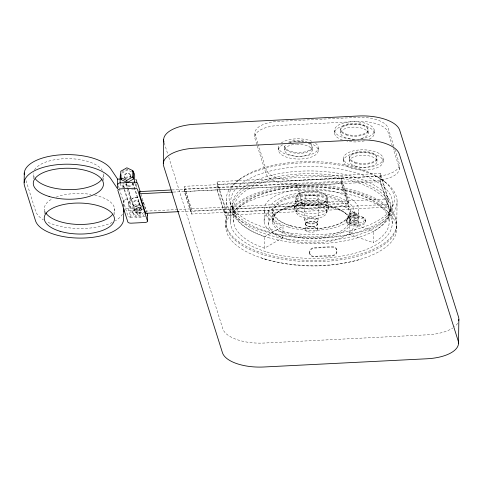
<?xml version="1.0" encoding="UTF-8"?>
<svg xmlns="http://www.w3.org/2000/svg" width="483" height="483" viewBox="0 0 483 483"><rect width="100%" height="100%" fill="white"/><g stroke="black" fill="none" stroke-linecap="round" stroke-linejoin="round"><path stroke-width="0.36" stroke-dasharray="2.42 1.81" d="M33.375 178.801L33.436 174.381M44.345 213.619L44.406 209.199M103.465 180.545L103.555 173.916A35.09 15.492 0.8 0 1 102.728 177.931M114.441 214.627L114.525 208.728M121.414 176.887L121.444 174.792M122.235 187.495L122.296 183.299M123.865 188.412L123.938 183.256M123.877 206.609L123.98 199.238L130.325 198.918L130.193 208.499L125.26 208.747M145.401 216.45L130.899 217.181L128.792 210.485L128.876 204.188A7.323 6.502 -17.5 0 1 138.989 197.613M130.899 217.181L130.984 210.884A7.323 6.502 -17.5 0 1 141.096 204.309M136.731 187.464L136.78 183.963M184.277 191.534L184.349 186.329L341.481 178.408L348.569 200.904L348.497 206.108L191.359 214.029L184.277 191.534L380.646 181.632L387.819 204.4L224.643 212.623L217.471 189.861L217.549 184.385L380.725 176.156L387.897 198.924L387.819 204.4M184.748 189.04L184.717 191.503L190.96 211.319L348.092 203.397L348.128 200.934L341.886 181.119L184.748 189.04L190.99 208.855L190.96 211.319M191.359 214.029L191.431 208.825L184.349 186.329M217.145 181.674L217.03 189.885L225.042 215.333L388.223 207.104L388.338 198.893L380.32 173.451L217.145 181.674L225.156 207.116L225.042 215.333M224.643 212.623L224.716 207.147L217.549 184.385M225.845 227.215L225.899 223.381M225.917 222.011L226.225 199.841M230.494 222.047L230.783 201.514M232.214 208.101L232.257 205.36M233.627 221.83L233.79 210.328M254.855 136.52L254.915 132.414M264.11 221.625L264.273 210.129M264.485 248.202L264.648 236.706A77.811 34.353 0.8 0 1 249.433 188.412A77.811 34.353 0.8 0 1 358.41 182.918A77.811 34.353 0.8 0 1 373.619 231.212L373.462 242.708L349.112 234.315A47.298 20.884 0.8 0 0 339.863 204.967A47.298 20.884 0.8 0 0 273.626 208.3A47.298 20.884 0.8 0 0 282.869 237.654L264.485 248.202A77.811 34.353 0.8 0 1 249.27 199.908A77.811 34.353 0.8 0 1 358.247 194.42A77.811 34.353 0.8 0 1 373.462 242.708M268.645 224.329L268.826 211.741M272.346 221.57L272.484 211.717M273.577 220.465L273.692 212.254M278.558 150.141L278.594 147.406M282.869 237.654L283.032 226.159A47.298 20.884 0.8 0 1 273.783 196.804A47.298 20.884 0.8 0 1 340.026 193.466A47.298 20.884 0.8 0 1 349.269 222.82L349.112 234.315M284.662 150.189L284.716 146.355M294.455 208.584L294.497 205.849M295.771 202.021L295.825 197.915M296.254 212.103L296.447 198.145M171.791 189.964L296.598 183.673L296.568 185.864L302.726 205.414L179.422 211.626M302.726 205.414L302.756 203.222L296.598 183.673M304.676 220.26L304.984 198.084M305.147 229.473L305.268 221.353M312.121 150.4L312.175 146.572M318.219 150.448L318.261 147.713M317.355 229.57L317.464 221.268M318.092 220.17L318.4 197.994M326.737 211.898L326.937 197.939M327.498 202.268L327.559 198.163M328.627 208.849L328.669 206.114M334.568 133.036L334.604 130.295M340.666 133.085L340.72 129.251M341.481 178.408L341.409 183.612L348.497 206.108M348.092 203.397L341.849 183.582L341.886 181.119M343.425 161.153L343.461 158.418M346.202 221.582L346.226 220.212M349.523 161.201L349.577 157.367M349.185 219.964L349.3 211.753M350.386 221.051L350.525 211.198M350.622 214.09L350.628 213.408M354.009 223.762L354.184 211.168M354.136 221.643L354.166 219.451M356.677 214.488A3.049 1.346 0.8 0 0 352.457 213.039A3.049 1.346 0.8 0 0 351.811 215.346A3.049 1.346 0.8 0 0 356.677 214.488L356.683 213.806A3.049 1.346 0.8 0 0 352.469 212.351A3.049 1.346 0.8 0 0 351.817 214.663A3.049 1.346 0.8 0 0 356.683 213.806M357.8 221.673L357.831 219.481M358.579 223.043L358.742 211.548M365.734 221.733L365.752 220.363M368.124 133.296L368.179 129.462M374.228 133.344L374.265 130.603M376.988 161.419L377.036 157.585M380.32 173.451L380.206 181.662L388.223 207.104M380.646 181.632L380.725 176.156M383.085 161.467L383.128 158.726M389.105 220.791L389.268 209.296M390.868 209.338L390.91 206.597M392.202 223.309L392.486 202.775M396.706 228.55L396.754 224.716M396.778 223.345L397.086 201.169M399.224 169.388L399.278 165.283M123.781 206.519L123.98 199.238M135.971 210.63L137.13 208.795L139.394 208.68L140.505 210.401L141.181 212.544L140.022 214.38L137.758 214.494L135.971 210.63L137.758 214.494M136.647 212.774L137.806 210.938L137.13 208.795M140.022 214.38L139.346 212.236L140.505 210.401M237.34 181.065L239.761 179.223M264.648 236.706L283.032 226.159M122.072 173.047L127.53 169.938L131.509 171.833M349.028 217.187L349.909 216.752M359.292 259.625C326.949 268.747 291.69 268.065 259.8 257.409M131.636 189.119L134.54 188.974M173.264 192.077L341.849 183.582M128.792 210.485L143.294 209.755M137.806 210.938L140.07 210.823L141.181 212.544M145.618 211.143L388.338 198.893M137.081 212.351L139.346 212.236M264.364 258.882A85.437 37.722 0.8 0 0 396.567 231.013A85.437 37.722 0.8 0 0 272.895 193.743A85.437 37.722 0.8 0 0 264.364 258.882L266.018 259.419M349.269 222.82L373.619 231.212M362.733 217.223L363.687 217.724M382.977 180.34L385.307 182.218M393.911 146.566L388.097 128.092A27.465 12.123 0.8 0 0 357.1 117.411L278.534 121.366A27.465 12.123 0.8 0 0 255.133 134.793L258.043 144.031M394.81 149.404L399.061 162.904A27.465 12.123 0.8 0 1 375.659 176.331L297.093 180.286A27.465 12.123 0.8 0 1 266.103 169.605L258.266 144.737M392.287 145.697L388.036 132.197A27.465 12.123 0.8 0 0 357.046 121.517L278.474 125.477A27.465 12.123 0.8 0 0 255.078 138.899L266.042 173.711A27.465 12.123 0.8 0 0 297.039 184.397L375.605 180.437A27.465 12.123 0.8 0 0 399.006 167.015L393.186 148.541M336.494 248.974L336.663 249.512M309.935 253.998L310.104 254.535M164.226 142.847L167.843 154.331M168.748 157.204L222.802 328.796A36.617 16.168 0.8 0 0 264.129 343.039L427.304 334.816A36.617 16.168 0.8 0 0 452.788 328.005M140.988 194.148L146.868 212.822M134.817 182.834L136.079 186.855M130.664 175.293L131.086 176.633M133.121 183.111L139.225 202.48A3.357 2.983 -17.5 0 1 135.101 206.374A3.357 2.983 -17.5 0 1 133.682 201.411A3.357 2.983 -17.5 0 1 139.225 202.48M139.352 202.878A3.357 2.983 -17.5 0 1 135.228 206.772A3.357 2.983 -17.5 0 1 133.809 201.809A3.357 2.983 -17.5 0 1 139.352 202.878L141.459 209.574A3.357 2.983 -17.5 0 1 137.335 213.468A3.357 2.983 -17.5 0 1 135.916 208.505A3.357 2.983 -17.5 0 1 141.459 209.574M130.368 175.377L130.821 176.808M132.843 183.238L133.966 186.806M134.196 187.519L141.169 209.664A3.049 2.711 -17.5 0 1 137.42 213.202A3.049 2.711 -17.5 0 1 136.128 208.686A3.049 2.711 -17.5 0 1 141.169 209.664M139.394 208.68L140.07 210.823M126.534 183.522L135.312 211.373M126.455 184.277L132.783 204.363M132.91 204.762L135.017 211.457M125.58 183.854L127.162 188.877M127.391 189.59L130.325 198.918M132.596 211.814L133.266 213.957M123.231 185.218L129.559 205.299M124.318 189.849L130.193 208.499M120.309 183.57L121.577 187.585M118.407 185.804L119.084 187.959M119.313 188.678L127.91 215.967A3.049 1.346 0.8 0 0 131.352 217.157M26.022 180.618L35.645 211.174A44.243 19.537 0.8 0 0 43.422 219.886M141.718 206.138A6.714 5.959 -17.5 0 1 132.861 208.916A6.714 5.959 -17.5 0 1 130.012 201.176A6.714 5.959 -17.5 0 1 138.627 197.728M136.254 183.788A6.714 5.959 -17.5 0 1 134.896 186.734M124.916 187.827A6.714 5.959 -17.5 0 1 123.026 183.667M125.695 178.758A6.714 5.959 -17.5 0 1 129.758 177.309M133 183.166A3.357 2.983 -17.5 0 1 129.631 186.347A3.357 2.983 -17.5 0 1 126.353 183.498M122.441 214.078A44.243 19.537 0.8 0 1 115.346 220.797M112.316 222.421A44.243 19.537 0.8 0 1 47.08 221.908M34.39 177.4A35.09 15.492 0.8 0 1 33.466 172.86M34.535 169.871A35.09 15.492 0.8 0 1 68.224 158.653A35.09 15.492 0.8 0 1 102.318 170.402M94.74 195.186A35.09 15.492 0.8 0 1 113.427 213.238M45.106 211.717A35.09 15.492 0.8 0 1 52.532 198.73M56.125 197.13A35.09 15.492 0.8 0 1 90.919 194.45M144.188 214.386A5.796 5.15 -17.5 0 1 136.309 217.453A5.796 5.15 -17.5 0 1 133.978 210.31A5.796 5.15 -17.5 0 1 142.165 208.173M143.517 212.242A5.796 5.15 -17.5 0 1 135.632 215.309A5.796 5.15 -17.5 0 1 133.302 208.167A5.796 5.15 -17.5 0 1 141.489 206.03M125.894 178.68A3.049 2.711 -17.5 0 1 124.843 174.997A3.049 2.711 -17.5 0 1 128.985 173.789A3.049 2.711 -17.5 0 1 130.036 177.472M144.972 207.666A7.323 6.502 -17.5 0 1 145.268 208.463L143.161 201.767A7.323 6.502 -17.5 0 1 143.385 203.458M142.455 200.222A7.323 6.502 -17.5 0 1 142.865 200.97M125.206 177.943A7.323 6.502 -17.5 0 1 130.585 176.367M132.873 182.761A3.357 2.983 -17.5 0 1 129.939 185.895A3.357 2.983 -17.5 0 1 126.329 183.872M122.374 171.851A7.323 6.502 -17.5 0 1 123.896 170.728M125.652 169.986A7.323 6.502 -17.5 0 1 129.408 169.793M125.061 178.487A3.357 2.983 -17.5 0 1 124.922 174.429A3.357 2.983 -17.5 0 1 129.384 173.675A3.357 2.983 -17.5 0 1 130.295 177.599M296.49 144.272A13.729 6.062 0.8 0 1 311.191 152.634A13.729 6.062 0.8 0 1 287.814 154.041A13.729 6.062 0.8 0 1 295.898 144.302M308.063 143.071A13.729 6.062 0.8 0 1 309.017 151.264A13.729 6.062 0.8 0 1 290.645 152.187A13.729 6.062 0.8 0 1 286.485 144.157M289.987 142.407A13.729 6.062 0.8 0 1 303.59 141.724M309.277 143.101A19.833 8.754 0.8 0 1 314.723 155.448A19.833 8.754 0.8 0 1 286.787 157.265A19.833 8.754 0.8 0 1 282.561 144.84M288.906 142.497A19.833 8.754 0.8 0 1 303.372 141.875M315.526 143.312A19.833 8.754 0.8 0 1 301.169 156.263A19.833 8.754 0.8 0 1 279.234 145.142M281.178 143.046A19.833 8.754 0.8 0 1 311.71 141.205M310.279 143.523A13.729 6.062 0.8 0 1 300.341 152.489A13.729 6.062 0.8 0 1 285.151 144.791M288.659 142.099A13.729 6.062 0.8 0 1 306.717 141.718M354.504 139.255A13.729 6.062 0.8 0 1 341.674 130.772A13.729 6.062 0.8 0 1 364.031 128.979A13.729 6.062 0.8 0 1 359.75 138.832M342.447 140.046A19.833 8.754 0.8 0 1 338.921 127.536A19.833 8.754 0.8 0 1 367.249 126.661A19.833 8.754 0.8 0 1 369.121 139.219M364.448 140.849A19.833 8.754 0.8 0 1 346.951 141.223M354.588 139.213A19.833 8.754 0.8 0 1 336.307 126.697A19.833 8.754 0.8 0 1 369.241 124.795A19.833 8.754 0.8 0 1 360.342 138.881M457.679 323.205A36.617 16.168 0.8 0 1 454.557 326.713M309.621 251.897L309.609 252.446A4.576 4.063 -17.5 0 0 314.089 256.322L332.219 255.41A4.576 4.063 -17.5 0 0 336.808 251.075L336.814 250.526A4.576 4.063 -17.5 0 0 332.34 246.65L314.21 247.562A4.576 4.063 -17.5 0 0 309.621 251.897M309.79 252.434L309.778 252.983A4.576 4.063 -17.5 0 0 314.258 256.859L332.389 255.948A4.576 4.063 -17.5 0 0 336.977 251.613L336.983 251.063A4.576 4.063 -17.5 0 0 332.509 247.187L314.379 248.099A4.576 4.063 -17.5 0 0 309.79 252.434M305.238 223.822C307.001 227.849 315.103 227.843 317.422 224.269C315.659 220.242 307.556 220.248 305.238 223.822M354.866 222.289A1.829 0.809 0.8 0 0 357.782 221.775A1.829 0.809 0.8 0 0 355.253 220.906A1.829 0.809 0.8 0 0 354.866 222.289M350.084 225.03A9.763 4.311 0.8 0 0 365.655 222.295A9.763 4.311 0.8 0 0 352.161 217.646A9.763 4.311 0.8 0 0 350.084 225.03M350.103 223.659A9.763 4.311 0.8 0 0 365.679 220.924A9.763 4.311 0.8 0 0 352.179 216.275A9.763 4.311 0.8 0 0 350.103 223.659M350.851 222.421A8.543 3.773 0.8 0 0 364.478 220.025A8.543 3.773 0.8 0 0 352.668 215.955A8.543 3.773 0.8 0 0 350.851 222.421M354.896 220.097A1.829 0.809 0.8 0 0 357.818 219.584A1.829 0.809 0.8 0 0 355.283 218.714A1.829 0.809 0.8 0 0 354.896 220.097M267.987 237.503A79.333 35.03 0.8 0 0 390.741 211.626A79.333 35.03 0.8 0 0 275.902 177.019A79.333 35.03 0.8 0 0 267.987 237.503M301.247 214.621A17.086 7.547 0.8 0 0 328.5 209.833A17.086 7.547 0.8 0 0 304.882 201.695A17.086 7.547 0.8 0 0 301.247 214.621M268.023 234.768A79.333 35.03 0.8 0 0 390.777 208.885A79.333 35.03 0.8 0 0 275.938 174.285A79.333 35.03 0.8 0 0 268.023 234.768M301.283 211.886A17.086 7.547 0.8 0 0 328.537 207.098A17.086 7.547 0.8 0 0 304.918 198.96A17.086 7.547 0.8 0 0 301.283 211.886M307.695 222.651A6.714 2.964 0.8 0 0 318.086 220.459A6.714 2.964 0.8 0 0 308.365 217.531A6.714 2.964 0.8 0 0 307.695 222.651M290.609 233.947A37.837 16.706 0.8 0 0 349.155 221.6A37.837 16.706 0.8 0 0 294.382 205.1A37.837 16.706 0.8 0 0 290.609 233.947M290.724 225.73A37.837 16.706 0.8 0 0 349.269 213.389A37.837 16.706 0.8 0 0 294.497 196.883A37.837 16.706 0.8 0 0 290.724 225.73M303.119 217.537A15.257 6.738 0.8 0 0 326.725 212.562A15.257 6.738 0.8 0 0 304.64 205.909A15.257 6.738 0.8 0 0 303.119 217.537M303.318 203.578A15.257 6.738 0.8 0 0 326.925 198.598A15.257 6.738 0.8 0 0 304.839 191.944A15.257 6.738 0.8 0 0 303.318 203.578M308.003 200.475A6.714 2.964 0.8 0 0 318.394 198.29A6.714 2.964 0.8 0 0 308.673 195.361A6.714 2.964 0.8 0 0 308.003 200.475M266.954 252.017A80.86 35.7 0.8 0 0 392.069 225.646A80.86 35.7 0.8 0 0 275.02 190.374A80.86 35.7 0.8 0 0 266.954 252.017M264.442 253.684A85.437 37.722 0.8 0 0 396.64 225.809A85.437 37.722 0.8 0 0 272.967 188.545A85.437 37.722 0.8 0 0 264.442 253.684M264.75 231.508A85.437 37.722 0.8 0 0 396.948 203.639A85.437 37.722 0.8 0 0 273.275 166.369A85.437 37.722 0.8 0 0 264.75 231.508M266.29 228.048A82.69 36.509 0.8 0 0 394.237 201.073A82.69 36.509 0.8 0 0 274.543 165.005A82.69 36.509 0.8 0 0 266.29 228.048M302.98 203.796A15.867 7.003 0.8 0 0 327.528 198.622A15.867 7.003 0.8 0 0 304.562 191.703A15.867 7.003 0.8 0 0 302.98 203.796M302.926 207.907A15.867 7.003 0.8 0 0 327.474 202.727A15.867 7.003 0.8 0 0 304.507 195.808A15.867 7.003 0.8 0 0 302.926 207.907M267.238 231.49A80.86 35.7 0.8 0 0 392.353 205.112A80.86 35.7 0.8 0 0 275.31 169.841A80.86 35.7 0.8 0 0 267.238 231.49M307.979 226.261A6.104 2.693 0.8 0 0 317.422 224.269A6.104 2.693 0.8 0 0 308.589 221.612A6.104 2.693 0.8 0 0 307.979 226.261M287.874 239.55A42.721 18.861 0.8 0 0 353.973 225.615A42.721 18.861 0.8 0 0 292.137 206.984A42.721 18.861 0.8 0 0 287.874 239.55M288.049 226.956A42.721 18.861 0.8 0 0 354.148 213.021A42.721 18.861 0.8 0 0 292.312 194.389A42.721 18.861 0.8 0 0 288.049 226.956M290.06 225.627A39.057 17.243 0.8 0 0 350.495 212.888A39.057 17.243 0.8 0 0 293.96 195.85A39.057 17.243 0.8 0 0 290.06 225.627M289.921 235.481A39.057 17.243 0.8 0 0 350.356 222.741A39.057 17.243 0.8 0 0 293.821 205.704A39.057 17.243 0.8 0 0 289.921 235.481M308.015 223.526A6.104 2.693 0.8 0 0 317.458 221.534A6.104 2.693 0.8 0 0 308.625 218.871A6.104 2.693 0.8 0 0 308.015 223.526M307.9 231.737A6.104 2.693 0.8 0 0 317.343 229.745A6.104 2.693 0.8 0 0 308.51 227.082A6.104 2.693 0.8 0 0 307.9 231.737M264.418 255.048A85.437 37.722 0.8 0 0 396.615 227.179A85.437 37.722 0.8 0 0 272.949 189.916A85.437 37.722 0.8 0 0 264.418 255.048M354.981 166.055A13.729 6.062 0.8 0 0 376.879 162.21A13.729 6.062 0.8 0 0 357.903 155.665A13.729 6.062 0.8 0 0 354.981 166.055M355.023 163.043A13.729 6.062 0.8 0 0 376.921 159.197A13.729 6.062 0.8 0 0 357.945 152.658A13.729 6.062 0.8 0 0 355.023 163.043M351.304 168.162A19.833 8.754 0.8 0 0 382.941 162.608A19.833 8.754 0.8 0 0 355.524 153.159A19.833 8.754 0.8 0 0 351.304 168.162M351.346 165.428A19.833 8.754 0.8 0 0 382.977 159.867A19.833 8.754 0.8 0 0 355.56 150.418A19.833 8.754 0.8 0 0 351.346 165.428M355.035 162.222A13.729 6.062 0.8 0 0 376.933 158.376A13.729 6.062 0.8 0 0 357.957 151.831A13.729 6.062 0.8 0 0 355.035 162.222M346.166 134.92A13.729 6.062 0.8 0 0 368.064 131.074A13.729 6.062 0.8 0 0 349.088 124.536A13.729 6.062 0.8 0 0 346.166 134.92M346.178 134.099A13.729 6.062 0.8 0 0 368.076 130.253A13.729 6.062 0.8 0 0 349.1 123.714A13.729 6.062 0.8 0 0 346.178 134.099"/><path stroke-width="0.72" d="M24.15 182.532L24.283 172.95M24.313 174.653A44.243 19.537 0.8 0 1 60.478 154.844A44.243 19.537 0.8 0 1 110.583 168.603L117.653 179.151L117.52 188.732L110.45 178.185A44.243 19.537 0.8 0 0 58.449 164.576A44.243 19.537 0.8 0 0 24.548 185.937L35.513 220.755A44.243 19.537 0.8 0 0 81.603 238.083A44.243 19.537 0.8 0 0 123.545 219.741L123.847 208.819M120.702 177.545L120.792 171.248L126.854 167.794L132.825 170.644L133.501 172.787L133.417 179.078L127.349 182.532L121.378 179.688L120.702 177.545L126.679 180.388L127.349 182.532M121.378 179.688L121.396 178.287M133.417 179.078L132.74 176.941L132.825 170.644M178.674 211.669L145.588 213.335L139.43 193.78L139.46 191.594L171.042 190M145.588 213.335L145.612 211.874M147.466 221.003L137.51 189.396A3.049 1.346 0.8 0 0 134.069 188.213L120.466 188.895A3.049 1.346 0.8 0 0 117.87 190.387L127.826 221.993A3.049 1.346 0.8 0 0 131.267 223.176L144.864 222.494A3.049 1.346 0.8 0 0 147.466 221.003L147.55 214.977L147.098 213.54M163.32 163.544L163.652 139.593M458.518 343.407L458.85 319.456M126.679 180.388L132.74 176.941M117.653 179.151L120.478 179.012M139.43 193.78L172.516 192.113M140.311 191.993L137.595 183.377A3.049 1.346 0.8 0 0 134.153 182.188M139.46 191.594L139.901 192.989M123.678 210.159A44.243 19.537 0.8 0 1 123.37 211.856M102.154 178.909A35.09 15.492 0.8 0 1 69.347 189.644A35.09 15.492 0.8 0 1 35.362 178.867M112.4 214.681A35.09 15.492 0.8 0 1 78.017 224.426A35.09 15.492 0.8 0 1 45.643 212.707M135.874 179.332A7.323 6.502 -17.5 0 1 136.804 182.568M132.632 171.332A7.323 6.502 -17.5 0 1 134.691 175.872L134.606 182.169L120.098 182.9L120.189 176.603A7.323 6.502 -17.5 0 1 120.774 174.061M117.955 184.367A3.049 1.346 0.8 0 1 120.551 182.876M147.55 214.977A3.049 1.346 0.8 0 1 147.357 215.672M163.997 142.129A36.617 16.168 0.8 0 1 195.198 124.228L358.38 116.005A36.617 16.168 0.8 0 1 399.701 130.247L458.506 316.92A36.617 16.168 0.8 0 1 458.687 320.718M358.042 139.961L194.866 148.184A36.617 16.168 0.8 0 0 163.665 166.08L222.47 352.753A36.617 16.168 0.8 0 0 263.79 366.995L426.972 358.772A36.617 16.168 0.8 0 0 458.168 340.871L399.369 154.204A36.617 16.168 0.8 0 0 358.042 139.961M49.097 196.46A35.09 15.492 0.8 0 0 103.392 185.013A35.09 15.492 0.8 0 0 52.599 169.708A35.09 15.492 0.8 0 0 49.097 196.46M60.067 231.279A35.09 15.492 0.8 0 0 114.362 219.831A35.09 15.492 0.8 0 0 63.569 204.526A35.09 15.492 0.8 0 0 60.067 231.279"/></g></svg>
